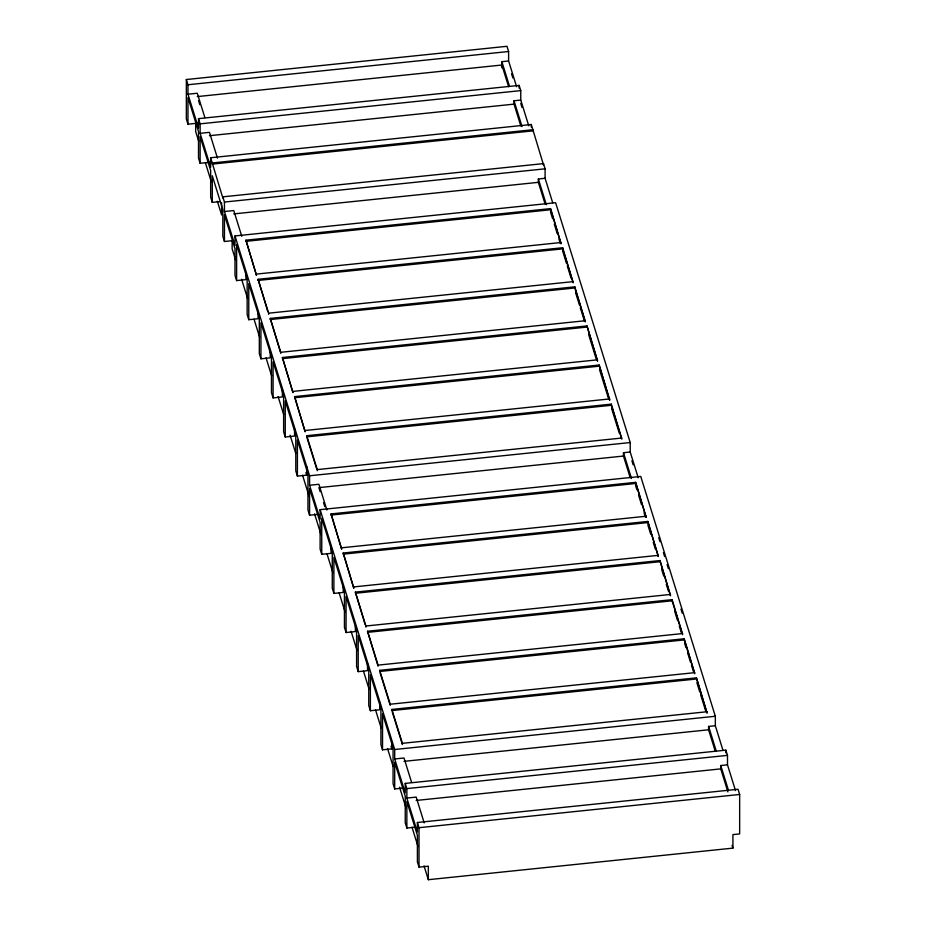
<?xml version="1.0" encoding="UTF-8"?>
<svg xmlns="http://www.w3.org/2000/svg" width="926" height="926" viewBox="0 0 926 926"><rect width="100%" height="100%" fill="white"/><g stroke="black" fill="none" stroke-linecap="round" stroke-linejoin="round"><path stroke-width="1.39" d="M197.284 123.216L187.966 124.177L186.346 118.968L186.346 79.532L506.985 46.3L508.605 51.509L508.605 60.977L516.615 86.731M186.346 79.532L187.966 84.752L508.605 51.509M187.966 84.752L187.966 94.209L197.284 93.248L204.877 117.648M501.869 67.829L501.869 61.672L508.605 60.977M197.284 96.593L501.869 65.028L508.617 86.72M187.966 94.209L198.511 128.101L198.511 118.644L519.139 85.4L520.759 90.609L520.759 100.077L528.769 125.832M198.511 118.644L200.132 123.852L520.759 90.609M200.132 123.852L200.132 133.321L209.45 132.349L217.46 158.103M520.771 125.82L514.023 104.129L514.023 100.772L520.759 100.077M209.45 135.705L514.023 104.129M210.665 157.744L531.304 124.501L543.469 164.759L543.469 163.613L222.83 196.844L222.83 197.99L210.665 157.744L210.665 167.212L200.132 133.321M187.966 124.177L187.966 97.566L198.511 131.457L198.511 158.068L200.132 163.289L209.45 162.316M212.286 162.953L532.925 129.721M212.286 164.099L532.925 130.867M200.132 163.289L200.132 136.666L210.665 170.558L210.665 197.18L212.286 202.389L220.284 201.555M222.83 196.844L224.451 202.053L545.09 168.821L545.09 178.29L552.672 202.69M224.451 202.053L224.451 211.522L233.769 210.561L241.779 236.315M545.09 204.033L538.353 182.341L538.353 178.984L545.09 178.29M233.769 213.906L538.353 182.341M224.451 211.522L234.996 245.413L234.996 235.945L555.623 202.713L630.212 442.547L630.212 452.004L638.222 477.77M212.286 202.389L212.286 175.766L222.83 209.67L222.83 236.28L224.451 241.489L232.438 240.667M245.934 240.193L256.467 275.23L245.934 240.193L550.507 208.616L561.052 243.654L550.507 208.616M245.934 241.339L550.507 209.762M256.467 274.084L561.052 242.519M224.451 241.489L224.451 214.878L234.996 248.77L234.996 275.381L236.616 280.59L245.934 279.629L245.934 273.853M267.788 311.622L258.088 279.293L562.672 247.728L573.206 282.766M258.088 280.439L562.672 248.874L572.789 281.411M258.088 279.293L268.633 313.185L573.206 281.62M236.616 280.59L236.616 244.51L247.149 278.402L247.149 314.481L248.77 319.701L258.088 318.729L258.088 312.953M280.37 352.077L270.253 318.405L574.826 286.829L585.371 321.866M270.253 319.551L574.826 287.974L584.943 320.512M270.253 318.405L280.786 352.297L585.371 320.72M248.77 319.701L248.77 283.611L259.315 317.514L259.315 353.593L260.935 358.802L270.253 357.83L270.253 352.065M282.407 357.505L292.952 392.543L282.407 357.505L586.991 325.929L597.525 360.966L586.991 325.929M282.407 358.651L586.991 327.075M292.952 391.397L597.525 359.82M260.935 358.802L260.935 322.723L271.468 356.614L271.468 392.693L273.089 397.902L282.407 396.941L282.407 389.719M294.572 396.606L305.117 431.643L294.572 396.606L599.145 365.029L609.69 400.067L599.145 365.029M294.572 397.752L599.145 366.175M305.117 430.497L609.69 398.932M273.089 397.902L273.089 361.823L283.634 395.715L283.634 431.794L285.254 437.003L294.572 436.042L294.572 428.819M621.427 437.824L611.31 405.287L306.738 436.852L306.738 435.706L611.31 404.141L621.855 439.179M306.738 435.706L317.271 469.598L621.855 438.033M285.254 437.003L285.254 400.923L295.788 434.815L295.788 470.894L297.408 476.114L306.738 475.142L306.738 466.484M234.996 235.945L309.573 475.779L630.212 442.547M309.573 475.779L309.573 485.247L318.891 484.275L326.901 510.041M630.212 477.747L623.476 456.055L623.476 452.71L630.212 452.004M623.476 456.055L318.891 487.632L320.153 491.694M309.573 485.247L320.118 519.139L320.118 509.67L640.746 476.439L715.335 716.261L715.335 725.729L722.917 750.129M297.408 476.114L297.408 440.024L307.953 473.927L307.953 510.006L309.573 515.215L317.56 514.381M331.057 513.918L341.59 548.956L331.057 513.918L635.63 482.342L646.174 517.379L635.63 482.342M331.057 515.064L635.63 483.488M341.59 547.81L646.174 516.233M309.573 515.215L309.573 488.592L320.118 522.495L320.118 549.106L321.739 554.315L331.057 553.354L331.057 547.579M343.21 553.019L353.755 588.056L343.21 553.019L647.795 521.442L658.328 556.48L647.795 521.442M343.21 554.165L647.795 522.588M353.755 586.91L658.328 555.345M321.739 554.315L321.739 518.236L332.272 552.127L332.272 588.207L333.892 593.416L343.21 592.455L343.21 586.679M365.075 624.448L355.376 592.119L659.949 560.554L670.493 595.592L659.949 560.554M355.376 593.265L659.949 561.7M355.376 592.119L365.92 626.011L670.493 594.446M333.892 593.416L333.892 557.336L344.437 591.228L344.437 627.307L346.058 632.527L355.376 631.555L355.376 625.779M377.658 664.903L367.529 631.231L672.114 599.654L682.647 634.692M367.529 632.365L672.114 600.8L682.231 633.338M367.529 631.231L378.074 665.123L682.647 633.546M346.058 632.527L346.058 596.437L356.591 630.34L356.591 666.419L358.212 671.628L367.529 670.655L367.529 663.444M694.396 672.438L684.268 639.901L379.695 671.477L379.695 670.331L684.268 638.755L694.813 673.792M379.695 670.331L390.24 704.223L694.813 672.646M358.212 671.628L358.212 635.549L368.756 669.44L368.756 705.519L370.377 710.728L379.695 709.767L379.695 702.545M696.433 679.001L391.86 710.578L391.86 709.432L696.433 677.855L706.978 712.893L696.433 677.855M391.86 709.432L402.393 743.323L706.978 711.747M370.377 710.728L370.377 674.649L380.91 708.54L380.91 744.62L382.531 749.828L391.86 748.868L391.86 741.645M320.118 509.67L394.696 749.504L715.335 716.261M394.696 749.504L394.696 758.961L404.014 758L411.607 782.401M715.335 751.472L708.598 729.781L708.598 726.424L715.335 725.729M404.014 761.357L708.598 729.781M394.696 758.961L405.241 792.864L405.241 783.396L725.868 750.153L727.489 755.373L727.489 764.83L735.499 790.596M382.531 749.828L382.531 713.749L393.075 747.641L393.075 783.72L394.696 788.94L402.683 788.107M405.241 783.396L406.861 788.605L727.489 755.373M406.861 788.605L406.861 798.073L416.179 797.101L424.189 822.867M727.917 791.927L720.752 768.881L720.752 765.536L727.489 764.83M416.179 800.458L720.752 768.881M406.861 798.073L417.394 831.965L417.394 822.496L738.034 789.265L739.654 794.473L739.654 833.909L732.917 834.604L732.917 848.123L428.333 879.7L424.039 865.891M394.696 788.94L394.696 762.318L405.241 796.21L405.241 822.832L406.861 828.041L414.848 827.207M417.394 822.496L419.015 827.705L739.654 794.473M406.861 828.041L406.861 801.418L417.394 835.31L417.394 861.932L419.015 867.141L428.333 866.18L428.333 879.7M543.469 163.613L545.09 168.821M658.745 537.659L660.007 541.722M663.386 552.567L664.648 556.642M667.114 564.559L668.375 568.633M680.957 609.088L682.219 613.151M511.557 73.814L512.819 77.888M520.759 103.434L522.033 107.497M631.891 460.778L633.164 464.852M550.507 211.973L552.614 218.756M554.304 224.173L557.255 233.665M558.945 239.093L560.207 243.156M562.672 251.073L566.469 263.285M567.302 265.993L571.099 278.194M575.671 292.894L579.468 305.094M580.313 307.802L584.526 321.357M588.681 334.703L596.263 359.114M599.573 369.74L608.428 398.215M611.727 408.852L619.32 433.252M635.63 485.699L636.891 489.761M638.581 495.19L641.533 504.682M644.068 512.807L645.329 516.882M647.795 524.799L650.747 534.29M653.27 542.428L655.377 549.199M661.639 569.328L663.745 576.099M666.28 584.237L668.387 591.019M674.637 611.137L677.589 620.628M679.279 626.057L681.386 632.828M684.696 643.466L685.958 647.529M687.648 652.957L690.599 662.449M691.444 665.157L693.551 671.94M696.85 682.566L699.801 692.058M700.646 694.766L705.705 711.041M501.869 61.672L509.45 86.072M514.023 100.772L522.033 126.538M538.353 178.984L546.363 204.739M623.476 452.71L631.486 478.464M708.598 726.424L716.18 750.836M720.752 765.536L728.345 789.936M732.061 845.369L732.917 848.123M307.154 438.206L316.854 469.389M380.111 672.832L389.811 704.015M392.277 711.932L402.393 744.469L402.393 743.323M198.558 100.668L199.819 104.731M323.533 502.54L324.795 506.615M305.927 472.538L306.738 475.142M391.05 746.263L391.86 748.868M198.65 141.099L195.664 131.527L195.664 122.058M205.445 162.976L211.406 182.121M217.355 201.266L221.615 214.948L221.615 202.771M235.586 259.882L232.148 248.839L232.148 240.725M241.593 279.212L247.601 298.531M254.048 319.238L259.627 337.191M266.063 357.899L271.642 375.84M278.089 396.548L283.669 414.489M290.104 435.197L295.683 453.138M302.559 475.235L308.995 495.942M314.574 513.884L321.009 534.591M327.028 553.922L333.036 573.24M339.043 592.571L345.051 611.889M351.07 631.219L357.077 650.55M363.513 671.257L369.092 689.199M375.539 709.906L381.118 727.848M387.554 748.555L393.133 766.508M399.569 787.216L406.016 807.912M412.024 827.242L418.031 846.572M725.868 750.153L725.868 752.861M684.268 638.755L684.268 639.901M672.114 599.654L672.114 600.8M611.31 404.141L611.31 405.287M574.826 286.829L574.826 287.974M562.672 247.728L562.672 248.874M531.304 124.501L531.304 127.209M519.139 85.4L519.139 88.109M419.015 827.705L419.015 867.141M390.24 704.223L390.24 705.369M378.074 665.123L378.074 666.269M365.92 626.011L365.92 627.157M317.271 469.598L317.271 470.744M280.786 352.297L280.786 353.443M268.633 313.185L268.633 314.331"/></g></svg>
